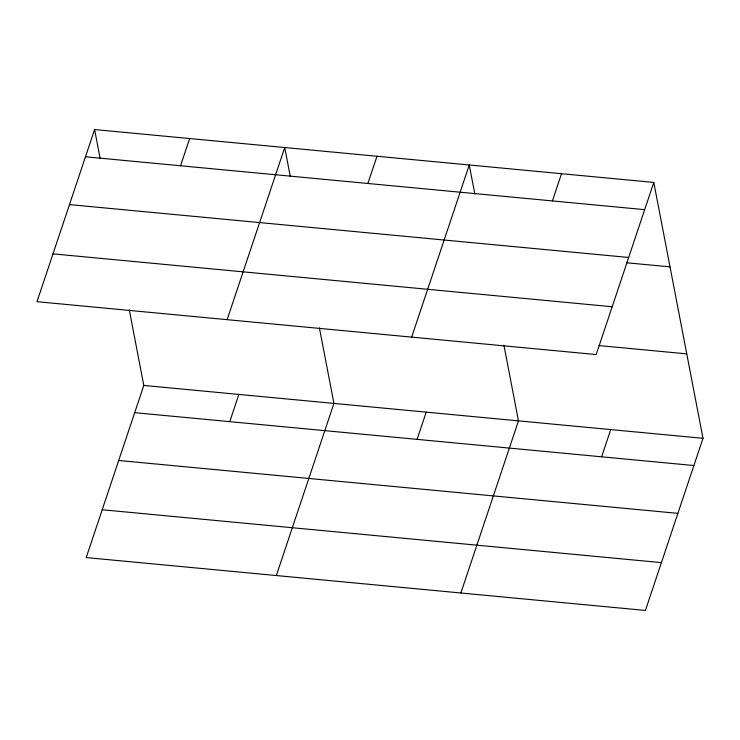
<?xml version="1.0" encoding="UTF-8"?>
<svg xmlns="http://www.w3.org/2000/svg" width="740" height="740" viewBox="0 0 740 740"><rect width="100%" height="100%" fill="white"/><g stroke="black" fill="none" stroke-linecap="round" stroke-linejoin="round"><path stroke-width="1.11" d="M94.591 129.555L37 301.689L596.19 354.562L653.79 182.429L94.591 129.555L100.15 158.443M180.551 165.769L189.653 138.547M129.278 309.884L143.81 385.438L86.21 557.572L645.41 610.445L703 438.311L653.79 182.429M227.125 319.661L284.724 147.528L290.274 176.416M229.761 421.652L238.872 394.429M367.873 183.483L376.984 156.26M276.335 575.544L333.934 403.42L319.403 327.866M411.662 337.116L469.253 164.983L474.812 193.871M417.092 439.366L426.203 412.143M552.41 200.929L561.521 173.706M460.872 592.999L518.462 420.866L503.94 345.312M601.62 456.811L610.731 429.589M85.489 156.778L644.679 209.651M69.486 204.601L628.676 257.474M626.743 262.774L670.024 266.872M53.002 253.866L612.193 306.739M599.048 345.58L686.757 353.868M143.81 385.438L703 438.311M134.699 412.67L693.889 465.534M118.696 460.483L677.886 513.357M102.213 509.749L661.403 562.622"/></g></svg>
